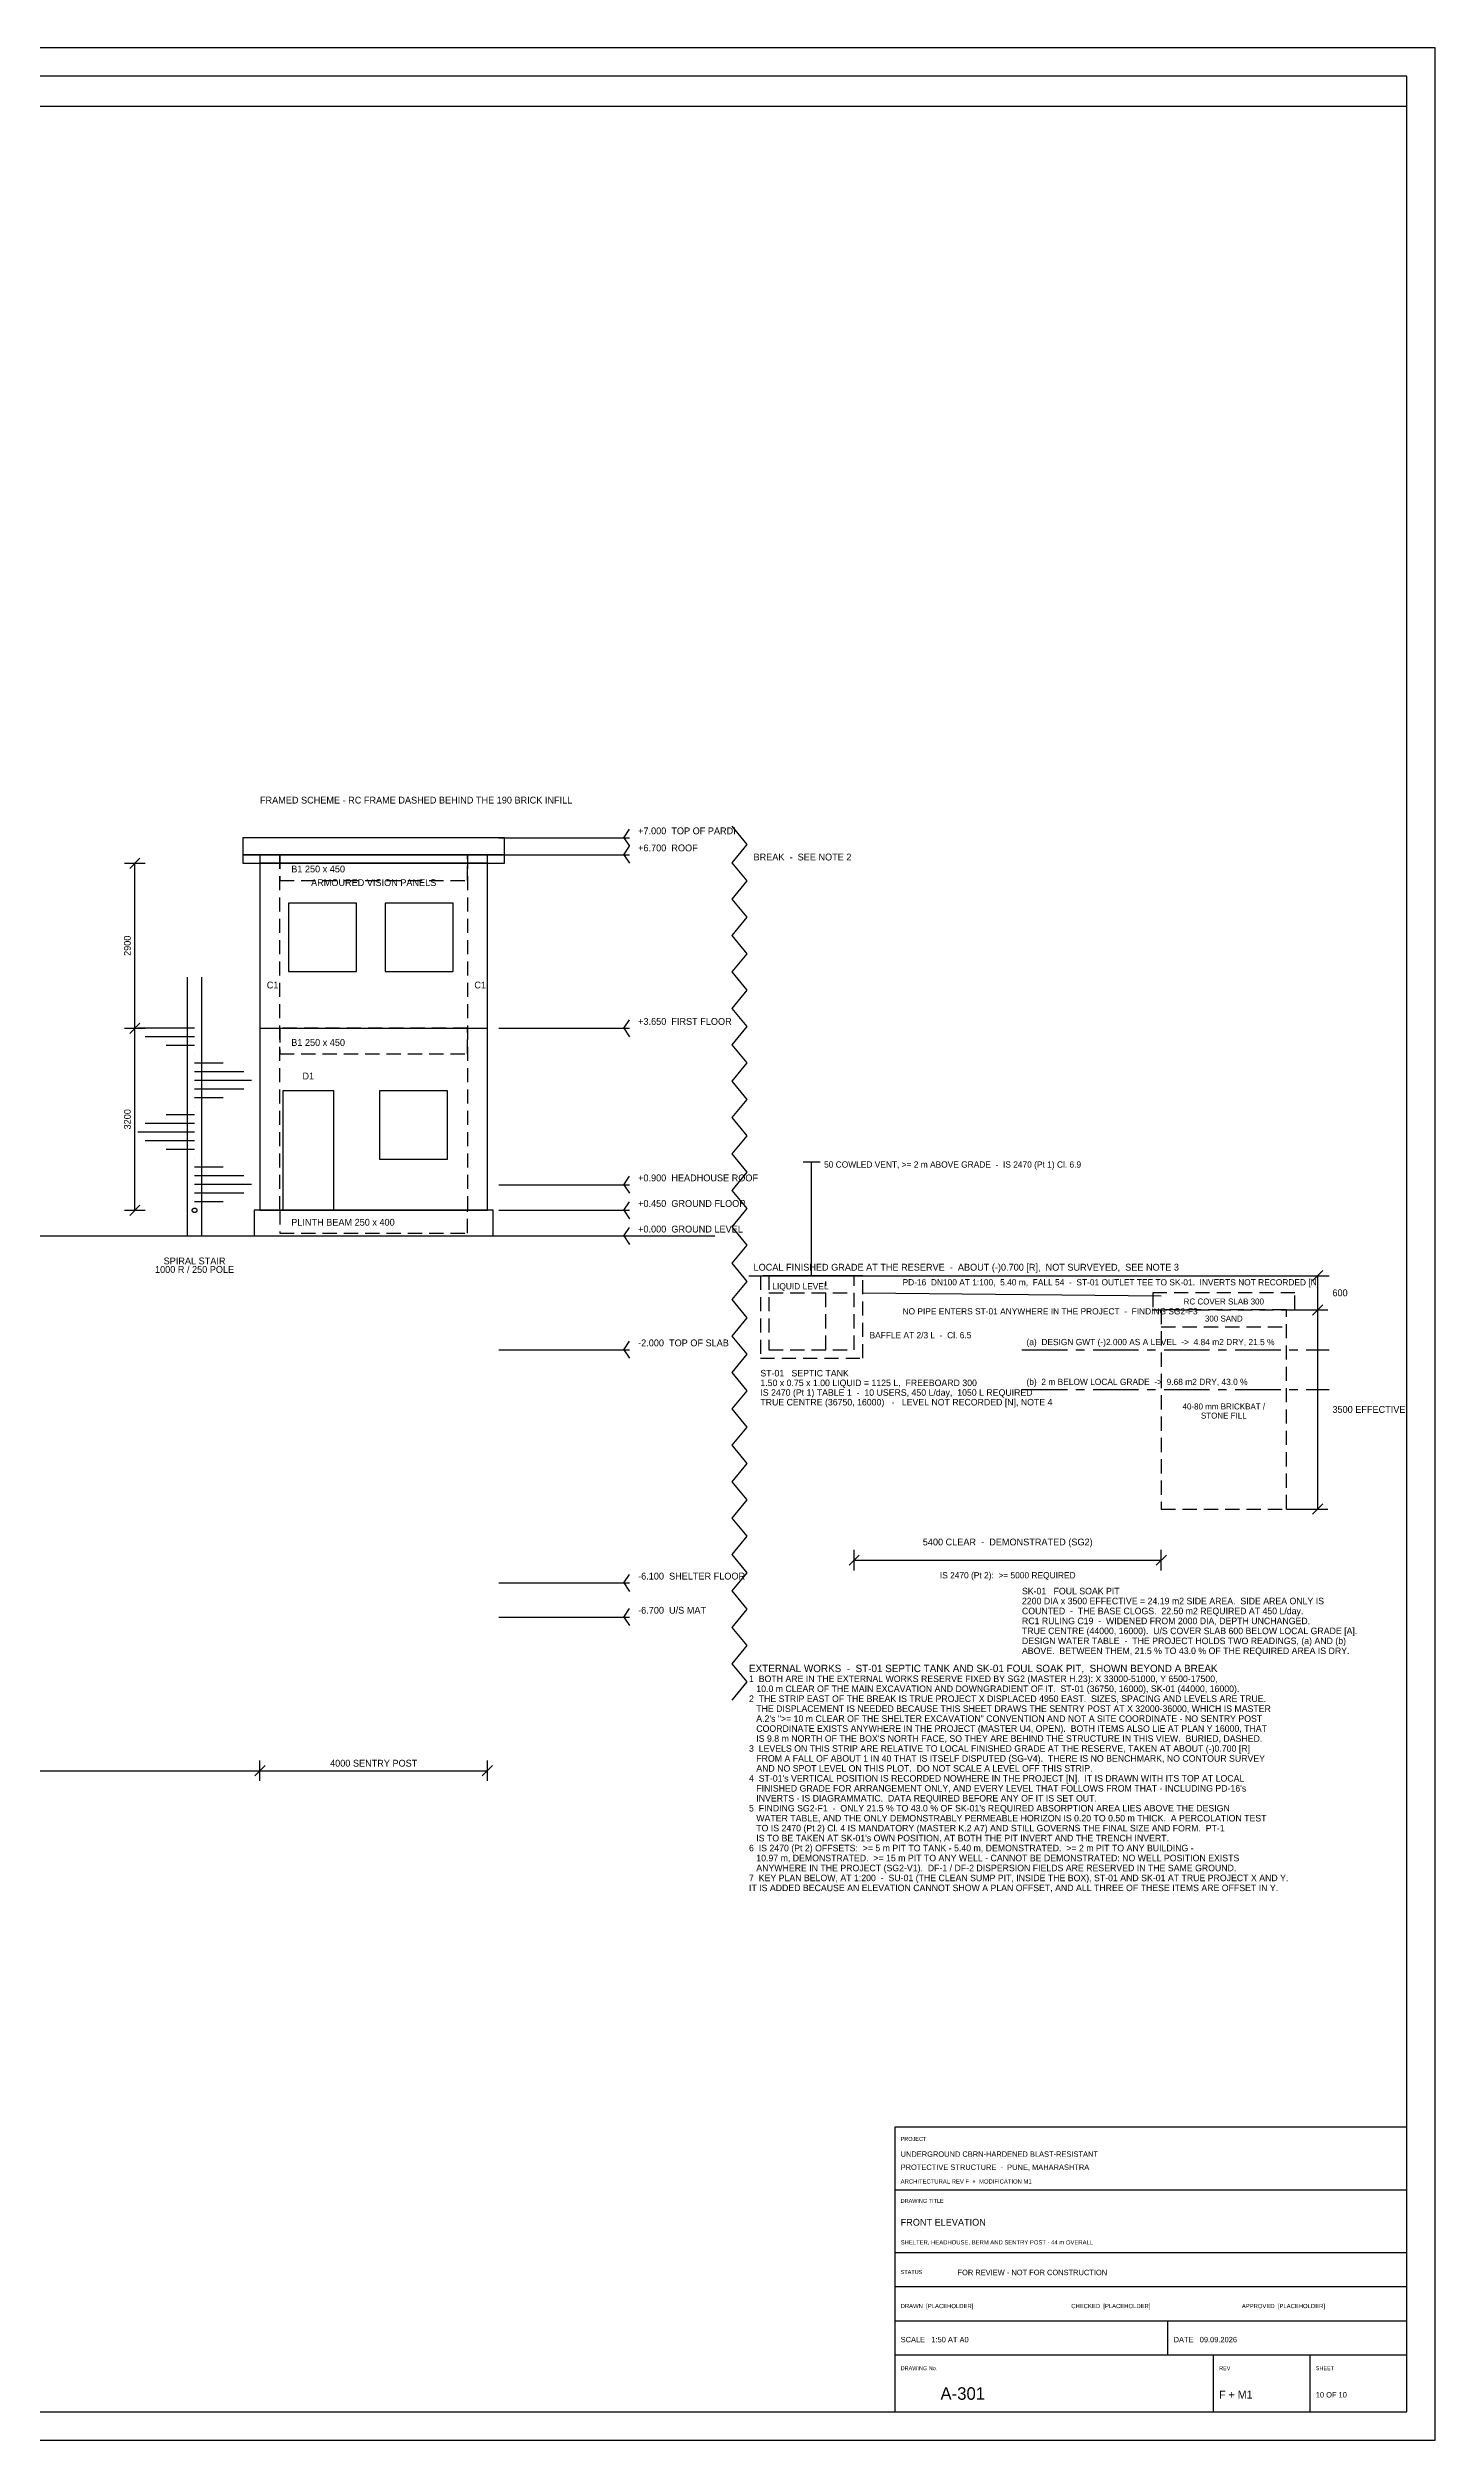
# Model space of a CAD drawing. Extents: x -6783 to 52667, y -31700 to 10350.
# Drawn here: x 28269 to 52667, y -31700 to 10350 of the extents above; entities that cross this region are included whole.
import ezdxf
from ezdxf.enums import TextEntityAlignment as Align

# ---------------------------------------------------------------- set-up
doc = ezdxf.new("R2010")
doc.units = 0
doc.header["$LTSCALE"] = 25
doc.linetypes.add('CENTER', pattern=[50, 32, -6, 6, -6])
doc.linetypes.add('DASHED', pattern=[15, 10, -5])
for name, color, linetype in [('CENTRE', 6, 'CENTER'), ('DIM', 4, 'CONTINUOUS'), ('GROUND', 42, 'CONTINUOUS'), ('HIDDEN', 8, 'DASHED'), ('LEADER', 7, 'Continuous'), ('OPENINGS', 1, 'CONTINUOUS'), ('SERVICES', 2, 'CONTINUOUS'), ('SHEET-BORDER', 7, 'Continuous'), ('SHEET-TEXT', 7, 'Continuous'), ('SHEET-TITLEBLOCK', 7, 'Continuous'), ('STAIRS', 3, 'CONTINUOUS'), ('TEXT', 2, 'CONTINUOUS'), ('WALLS', 7, 'CONTINUOUS')]:
    doc.layers.add(name, color=color, linetype=linetype)

msp = doc.modelspace()

# ---------------------------------------------------------------- linework, layer by layer
at = {"layer": 'CENTRE'}
for p, q in [((45400, -12533), (50800, -12533)), ((45400, -13233), (50800, -13233))]:
    msp.add_line(p, q, dxfattribs=at)
msp.add_circle((30850, -10083), 40, dxfattribs=at)
at = {"layer": 'DIM'}
for p, q in [((36200, -3533), (38500, -3533)), ((38400, -3533), (38500, -3383)), ((38400, -3533), (38500, -3683)), ((38400, -3833), (38500, -3683)), ((29620, -3983), (29980, -3983)), ((29710, -4073), (29890, -3893)), ((29800, -6883), (29800, -3983)), ((36200, -3833), (38500, -3833)), ((38400, -3833), (38500, -3983)), ((29620, -6883), (29980, -6883)), ((29620, -6883), (29980, -6883)), ((29710, -6973), (29890, -6793)), ((29710, -6973), (29890, -6793)), ((29800, -10083), (29800, -6883)), ((36200, -6883), (38500, -6883)), ((38400, -6883), (38500, -6733)), ((38400, -6883), (38500, -7033)), ((36200, -9633), (38500, -9633)), ((38400, -9633), (38500, -9483)), ((38400, -9633), (38500, -9783)), ((29620, -10083), (29980, -10083)), ((29710, -10173), (29890, -9993)), ((36200, -10083), (38500, -10083)), ((38400, -10083), (38500, -9933)), ((38400, -10083), (38500, -10233)), ((38400, -10533), (38500, -10383)), ((36200, -10533), (38500, -10533)), ((38400, -10533), (38500, -10683)), ((50420, -11233), (50780, -11233)), ((50510, -11323), (50690, -11143)), ((50600, -11233), (50600, -11833)), ((50510, -11923), (50690, -11743)), ((50510, -11923), (50690, -11743)), ((50420, -11833), (50780, -11833)), ((50420, -11833), (50780, -11833)), ((50600, -11833), (50600, -15333)), ((36200, -12533), (38500, -12533)), ((38400, -12533), (38500, -12383)), ((38400, -12533), (38500, -12683)), ((50420, -15333), (50780, -15333)), ((50510, -15423), (50690, -15243)), ((42360, -16323), (42540, -16143)), ((42450, -16413), (42450, -16053)), ((42450, -16233), (47850, -16233)), ((47760, -16323), (47940, -16143)), ((47850, -16413), (47850, -16053)), ((36200, -16633), (38500, -16633)), ((38400, -16633), (38500, -16483)), ((38400, -16633), (38500, -16783)), ((36200, -17233), (38500, -17233)), ((38400, -17233), (38500, -17083)), ((38400, -17233), (38500, -17383)), ((32000, -20113), (32000, -19753)), ((32000, -20113), (32000, -19753)), ((36000, -20113), (36000, -19753)), ((22000, -19933), (32000, -19933)), ((31910, -20023), (32090, -19843)), ((31910, -20023), (32090, -19843)), ((32000, -19933), (36000, -19933)), ((35910, -20023), (36090, -19843))]:
    msp.add_line(p, q, dxfattribs=at)
at = {"layer": 'GROUND'}
for points in [[(40300, -3333), (40560, -3653), (40300, -3973), (40300, -3973), (40560, -4293), (40300, -4613), (40300, -4613), (40560, -4933), (40300, -5253), (40300, -5253), (40560, -5573), (40300, -5893), (40300, -5893), (40560, -6213), (40300, -6533), (40300, -6533), (40560, -6853), (40300, -7173), (40300, -7173), (40560, -7493), (40300, -7813), (40300, -7813), (40560, -8133), (40300, -8453), (40300, -8453), (40560, -8773), (40300, -9093), (40300, -9093), (40560, -9413), (40300, -9733), (40300, -9733), (40560, -10053), (40300, -10373), (40300, -10373), (40560, -10693), (40300, -11013), (40300, -11013), (40560, -11333), (40300, -11653), (40300, -11653), (40560, -11973), (40300, -12293), (40300, -12293), (40560, -12613), (40300, -12933), (40300, -12933), (40560, -13253), (40300, -13573), (40300, -13573), (40560, -13893), (40300, -14213), (40300, -14213), (40560, -14533), (40300, -14853), (40300, -14853), (40560, -15173), (40300, -15493), (40300, -15493), (40560, -15813), (40300, -16133), (40300, -16133), (40560, -16453), (40300, -16773), (40300, -16773), (40560, -17093), (40300, -17413), (40300, -17413), (40560, -17733), (40300, -18053), (40300, -18053), (40560, -18373), (40300, -18693)], [(-4000, -10533), (9250, -10533), (10600, -9633), (18400, -9633), (18950, -9833), (20850, -9833), (21900, -10533), (40000, -10533)], [(40600, -11233), (50800, -11233)]]:
    msp.add_lwpolyline(points, dxfattribs=at)
at = {"layer": 'HIDDEN'}
for p, q in [((41950, -12533), (41950, -11333)), ((40950, -11533), (42450, -11533)), ((47850, -12133), (50050, -12133))]:
    msp.add_line(p, q, dxfattribs=at)
for points in [[(32000, -10083), (32350, -10083), (32350, -3833), (32000, -3833)], [(32350, -4283), (35650, -4283), (35650, -3833), (32350, -3833)], [(35650, -10083), (36000, -10083), (36000, -3833), (35650, -3833)], [(32350, -7333), (35650, -7333), (35650, -6883), (32350, -6883)], [(32350, -10483), (35650, -10483), (35650, -10083), (32350, -10083)], [(40800, -12683), (42600, -12683), (42600, -11233), (40800, -11233)], [(40950, -12533), (42450, -12533), (42450, -11233), (40950, -11233)], [(47700, -11833), (50200, -11833), (50200, -11533), (47700, -11533)], [(47850, -15333), (50050, -15333), (50050, -11833), (47850, -11833)]]:
    msp.add_lwpolyline(points, close=True, dxfattribs=at)
at = {"layer": 'LEADER'}
for p, q in [((50200, -11233), (50600, -11233)), ((50050, -11833), (50600, -11833)), ((50050, -15333), (50600, -15333))]:
    msp.add_line(p, q, dxfattribs=at)
at = {"layer": 'OPENINGS'}
for points in [[(32500, -5883), (33700, -5883), (33700, -4683), (32500, -4683)], [(34200, -5883), (35400, -5883), (35400, -4683), (34200, -4683)], [(32400, -10083), (33300, -10083), (33300, -7983), (32400, -7983)], [(34100, -9183), (35300, -9183), (35300, -7983), (34100, -7983)]]:
    msp.add_lwpolyline(points, close=True, dxfattribs=at)
at = {"layer": 'SERVICES'}
for p, q in [((41550, -9233), (41850, -9233)), ((41700, -11233), (41700, -9233)), ((42600, -11533), (47850, -11587))]:
    msp.add_line(p, q, dxfattribs=at)
at = {"layer": 'SHEET-BORDER'}
for p, q in [((52667, 10350), (-6783, 10350)), ((52667, -31700), (52667, 10350)), ((52167, 9850), (-6283, 9850)), ((52167, -31200), (52167, 9850)), ((-6283, 9325), (52167, 9325)), ((-6283, -31200), (52167, -31200)), ((-6783, -31700), (52667, -31700))]:
    msp.add_line(p, q, dxfattribs=at)
at = {"layer": 'SHEET-TITLEBLOCK'}
for p, q in [((52167, -26200), (43167, -26200)), ((43167, -26200), (43167, -31200)), ((52167, -31200), (52167, -26200)), ((43167, -27300), (52167, -27300)), ((43167, -28400), (52167, -28400)), ((43167, -29000), (52167, -29000)), ((43167, -29600), (52167, -29600)), ((47967, -30200), (47967, -29600)), ((43167, -30200), (52167, -30200)), ((48767, -31200), (48767, -30200)), ((50467, -31200), (50467, -30200)), ((43167, -31200), (52167, -31200))]:
    msp.add_line(p, q, dxfattribs=at)
at = {"layer": 'STAIRS'}
for p, q in [((30725, -10533), (30725, -5983)), ((30975, -10533), (30975, -5983)), ((30850, -6883), (29850, -6883)), ((30850, -7035), (29984, -7035)), ((30850, -7188), (30350, -7188)), ((30850, -7340), (30850, -7340)), ((30850, -7492), (31350, -7492)), ((30850, -7645), (31716, -7645)), ((30850, -7797), (31850, -7797)), ((30850, -7950), (31716, -7950)), ((30850, -8407), (30350, -8407)), ((30850, -8102), (31350, -8102)), ((30850, -8254), (30850, -8254)), ((30850, -8711), (29850, -8711)), ((30850, -8559), (29984, -8559)), ((30850, -8864), (29984, -8864)), ((30850, -9016), (30350, -9016)), ((30850, -9169), (30850, -9169)), ((30850, -9321), (31350, -9321)), ((30850, -9473), (31716, -9473)), ((30850, -9626), (31850, -9626)), ((30850, -9778), (31716, -9778)), ((30850, -9930), (31350, -9930))]:
    msp.add_line(p, q, dxfattribs=at)
at = {"layer": 'WALLS'}
msp.add_line((32000, -6883), (36000, -6883), dxfattribs=at)
for points in [[(31700, -3833), (36300, -3833), (36300, -3533), (31700, -3533)], [(31700, -3983), (36300, -3983), (36300, -3833), (31700, -3833)], [(32000, -10083), (36000, -10083), (36000, -3983), (32000, -3983)], [(31900, -10533), (36100, -10533), (36100, -10083), (31900, -10083)]]:
    msp.add_lwpolyline(points, close=True, dxfattribs=at)

# ---------------------------------------------------------------- texts
at = {"layer": 'CENTRE'}
for s, p in [('(a)  DESIGN GWT (-)2.000 AS A LEVEL  ->  4.84 m2 DRY, 21.5 %', (45480, -12453)), ('(b)  2 m BELOW LOCAL GRADE  ->  9.68 m2 DRY, 43.0 %', (45480, -13153))]:
    msp.add_text(s, height=110, dxfattribs=at).set_placement(p)
at = {"layer": 'DIM'}
for s, p in [('2900', (29728, -5433)), ('3200', (29728, -8483))]:
    msp.add_text(s, height=120, rotation=90, dxfattribs=at).set_placement(p, align=Align.CENTER)
for s, p in [('600', (50860, -11593)), ('3500 EFFECTIVE', (50860, -13643))]:
    msp.add_text(s, height=120, dxfattribs=at).set_placement(p)
for s, height, p in [('5400 CLEAR  -  DEMONSTRATED (SG2)', 120, (45150, -15973)), ('IS 2470 (Pt 2):  >= 5000 REQUIRED', 110, (45150, -16553)), ('4000 SENTRY POST', 120, (34000, -19861))]:
    msp.add_text(s, height=height, dxfattribs=at).set_placement(p, align=Align.CENTER)
at = {"layer": 'GROUND'}
msp.add_text('LOCAL FINISHED GRADE AT THE RESERVE  -  ABOUT (-)0.700 [R],  NOT SURVEYED,  SEE NOTE 3', height=120, dxfattribs=at).set_placement((40680, -11143))
at = {"layer": 'HIDDEN'}
for s, height, p in [('B1 250 x 450', 120, (32550, -4143)), ('C1', 120, (32120, -6183)), ('C1', 120, (35770, -6183)), ('B1 250 x 450', 120, (32550, -7193)), ('PLINTH BEAM 250 x 400', 120, (32550, -10353)), ('LIQUID LEVEL', 110, (41010, -11473)), ('BAFFLE AT 2/3 L  -  Cl. 6.5', 110, (42720, -12333))]:
    msp.add_text(s, height=height, dxfattribs=at).set_placement(p)
for s, p in [('RC COVER SLAB 300', (48950, -11738)), ('300 SAND', (48950, -12038)), ('40-80 mm BRICKBAT /', (48950, -13583)), ('STONE FILL', (48950, -13743))]:
    msp.add_text(s, height=105, dxfattribs=at).set_placement(p, align=Align.CENTER)
at = {"layer": 'SERVICES'}
for s, p in [('50 COWLED VENT, >= 2 m ABOVE GRADE  -  IS 2470 (Pt 1) Cl. 6.9', (41920, -9333)), ('PD-16  DN100 AT 1:100,  5.40 m,  FALL 54  -  ST-01 OUTLET TEE TO SK-01.  INVERTS NOT RECORDED [N]', (43300, -11403)), ('NO PIPE ENTERS ST-01 ANYWHERE IN THE PROJECT  -  FINDING SG2-F3', (43300, -11913))]:
    msp.add_text(s, height=110, dxfattribs=at).set_placement(p)
at = {"layer": 'SHEET-TEXT'}
for s, height, p in [('PROJECT', 70, (43267, -26440)), ('UNDERGROUND CBRN-HARDENED BLAST-RESISTANT', 95, (43267, -26720)), ('PROTECTIVE STRUCTURE  -  PUNE, MAHARASHTRA', 95, (43267, -26950)), ('ARCHITECTURAL REV F  +  MODIFICATION M1', 75, (43267, -27190)), ('DRAWING TITLE', 70, (43267, -27530)), ('FRONT ELEVATION', 120, (43267, -27930)), ('SHELTER, HEADHOUSE, BERM AND SENTRY POST - 44 m OVERALL', 75, (43267, -28260)), ('STATUS', 70, (43267, -28780)), ('FOR REVIEW - NOT FOR CONSTRUCTION', 95, (44267, -28800)), ('DRAWN  [PLACEHOLDER]', 75, (43267, -29380)), ('CHECKED  [PLACEHOLDER]', 75, (46267, -29380)), ('APPROVED  [PLACEHOLDER]', 75, (49267, -29380)), ('SCALE   1:50 AT A0', 95, (43267, -29980)), ('DATE   09.09.2026', 95, (48067, -29980)), ('DRAWING No.', 70, (43267, -30470)), ('REV', 70, (48867, -30470)), ('SHEET', 70, (50567, -30470)), ('A-301', 220, (43967, -30990)), ('F + M1', 140, (48867, -30970)), ('10 OF 10', 95, (50567, -30950))]:
    msp.add_text(s, height=height, dxfattribs=at).set_placement(p)
at = {"layer": 'TEXT'}
for s, height, p in [('FRAMED SCHEME - RC FRAME DASHED BEHIND THE 190 BRICK INFILL', 120, (32000, -2933)), ('+7.000  TOP OF PARDI', 120, (38650, -3473)), ('+6.700  ROOF', 120, (38650, -3773)), ('BREAK  -  SEE NOTE 2', 120, (40680, -3933)), ('+3.650  FIRST FLOOR', 120, (38650, -6823)), ('+0.900  HEADHOUSE ROOF', 120, (38650, -9573)), ('+0.450  GROUND FLOOR', 120, (38650, -10023)), ('+0.000  GROUND LEVEL', 120, (38650, -10473)), ('-2.000  TOP OF SLAB', 120, (38650, -12473)), ('ST-01   SEPTIC TANK', 115, (40800, -13003)), ('TRUE CENTRE (36750, 16000)   -   LEVEL NOT RECORDED [N], NOTE 4', 115, (40800, -13513)), ('1.50 x 0.75 x 1.00 LIQUID = 1125 L,  FREEBOARD 300', 115, (40800, -13173)), ('IS 2470 (Pt 1) TABLE 1  -  10 USERS, 450 L/day,  1050 L REQUIRED', 115, (40800, -13343)), ('-6.100  SHELTER FLOOR', 120, (38650, -16573)), ('SK-01   FOUL SOAK PIT', 115, (45400, -16833)), ('-6.700  U/S MAT', 120, (38650, -17173)), ('2200 DIA x 3500 EFFECTIVE = 24.19 m2 SIDE AREA.  SIDE AREA ONLY IS', 115, (45400, -17008)), ('COUNTED  -  THE BASE CLOGS.  22.50 m2 REQUIRED AT 450 L/day.', 115, (45400, -17183)), ('TRUE CENTRE (44000, 16000).  U/S COVER SLAB 600 BELOW LOCAL GRADE [A].', 115, (45400, -17533)), ('RC1 RULING C19  -  WIDENED FROM 2000 DIA, DEPTH UNCHANGED.', 115, (45400, -17358)), ('DESIGN WATER TABLE  -  THE PROJECT HOLDS TWO READINGS, (a) AND (b)', 115, (45400, -17708)), ('EXTERNAL WORKS  -  ST-01 SEPTIC TANK AND SK-01 FOUL SOAK PIT,  SHOWN BEYOND A BREAK', 130, (40600, -18200)), ('ABOVE.  BETWEEN THEM, 21.5 % TO 43.0 % OF THE REQUIRED AREA IS DRY.', 115, (45400, -17883)), ('1  BOTH ARE IN THE EXTERNAL WORKS RESERVE FIXED BY SG2 (MASTER H.23): X 33000-51000, Y 6500-17500,', 115, (40600, -18375)), ('   10.0 m CLEAR OF THE MAIN EXCAVATION AND DOWNGRADIENT OF IT.  ST-01 (36750, 16000), SK-01 (44000, 16000).', 115, (40600, -18550)), ('2  THE STRIP EAST OF THE BREAK IS TRUE PROJECT X DISPLACED 4950 EAST.  SIZES, SPACING AND LEVELS ARE TRUE.', 115, (40600, -18725)), ('   THE DISPLACEMENT IS NEEDED BECAUSE THIS SHEET DRAWS THE SENTRY POST AT X 32000-36000, WHICH IS MASTER', 115, (40600, -18900)), ('   A.2\'s ">= 10 m CLEAR OF THE SHELTER EXCAVATION" CONVENTION AND NOT A SITE COORDINATE - NO SENTRY POST', 115, (40600, -19075)), ('   COORDINATE EXISTS ANYWHERE IN THE PROJECT (MASTER U4, OPEN).  BOTH ITEMS ALSO LIE AT PLAN Y 16000, THAT', 115, (40600, -19250)), ("   IS 9.8 m NORTH OF THE BOX'S NORTH FACE, SO THEY ARE BEHIND THE STRUCTURE IN THIS VIEW.  BURIED, DASHED.", 115, (40600, -19425)), ('3  LEVELS ON THIS STRIP ARE RELATIVE TO LOCAL FINISHED GRADE AT THE RESERVE, TAKEN AT ABOUT (-)0.700 [R]', 115, (40600, -19600)), ('   FROM A FALL OF ABOUT 1 IN 40 THAT IS ITSELF DISPUTED (SG-V4).  THERE IS NO BENCHMARK, NO CONTOUR SURVEY', 115, (40600, -19775)), ("4  ST-01's VERTICAL POSITION IS RECORDED NOWHERE IN THE PROJECT [N].  IT IS DRAWN WITH ITS TOP AT LOCAL", 115, (40600, -20125)), ('   AND NO SPOT LEVEL ON THIS PLOT.  DO NOT SCALE A LEVEL OFF THIS STRIP.', 115, (40600, -19950)), ("   FINISHED GRADE FOR ARRANGEMENT ONLY, AND EVERY LEVEL THAT FOLLOWS FROM THAT - INCLUDING PD-16's", 115, (40600, -20300)), ("5  FINDING SG2-F1  -  ONLY 21.5 % TO 43.0 % OF SK-01's REQUIRED ABSORPTION AREA LIES ABOVE THE DESIGN", 115, (40600, -20650)), ('   INVERTS - IS DIAGRAMMATIC.  DATA REQUIRED BEFORE ANY OF IT IS SET OUT.', 115, (40600, -20475)), ('   WATER TABLE, AND THE ONLY DEMONSTRABLY PERMEABLE HORIZON IS 0.20 TO 0.50 m THICK.  A PERCOLATION TEST', 115, (40600, -20825)), ('   TO IS 2470 (Pt 2) Cl. 4 IS MANDATORY (MASTER K.2 A7) AND STILL GOVERNS THE FINAL SIZE AND FORM.  PT-1', 115, (40600, -21000)), ('6  IS 2470 (Pt 2) OFFSETS:  >= 5 m PIT TO TANK - 5.40 m, DEMONSTRATED.  >= 2 m PIT TO ANY BUILDING -', 115, (40600, -21350)), ('   10.97 m, DEMONSTRATED.  >= 15 m PIT TO ANY WELL - CANNOT BE DEMONSTRATED: NO WELL POSITION EXISTS', 115, (40600, -21525)), ("   IS TO BE TAKEN AT SK-01's OWN POSITION, AT BOTH THE PIT INVERT AND THE TRENCH INVERT.", 115, (40600, -21175)), ('7  KEY PLAN BELOW, AT 1:200  -  SU-01 (THE CLEAN SUMP PIT, INSIDE THE BOX), ST-01 AND SK-01 AT TRUE PROJECT X AND Y.', 115, (40600, -21875)), ('   ANYWHERE IN THE PROJECT (SG2-V1).  DF-1 / DF-2 DISPERSION FIELDS ARE RESERVED IN THE SAME GROUND.', 115, (40600, -21700)), ('IT IS ADDED BECAUSE AN ELEVATION CANNOT SHOW A PLAN OFFSET, AND ALL THREE OF THESE ITEMS ARE OFFSET IN Y.', 115, (40600, -22050))]:
    msp.add_text(s, height=height, dxfattribs=at).set_placement(p)
for s, p in [('ARMOURED VISION PANELS', (34000, -4383)), ('D1', (32850, -7783)), ('SPIRAL STAIR', (30850, -11033)), ('1000 R / 250 POLE', (30850, -11183))]:
    msp.add_text(s, height=120, dxfattribs=at).set_placement(p, align=Align.CENTER)

doc.saveas('drawing.dxf')
